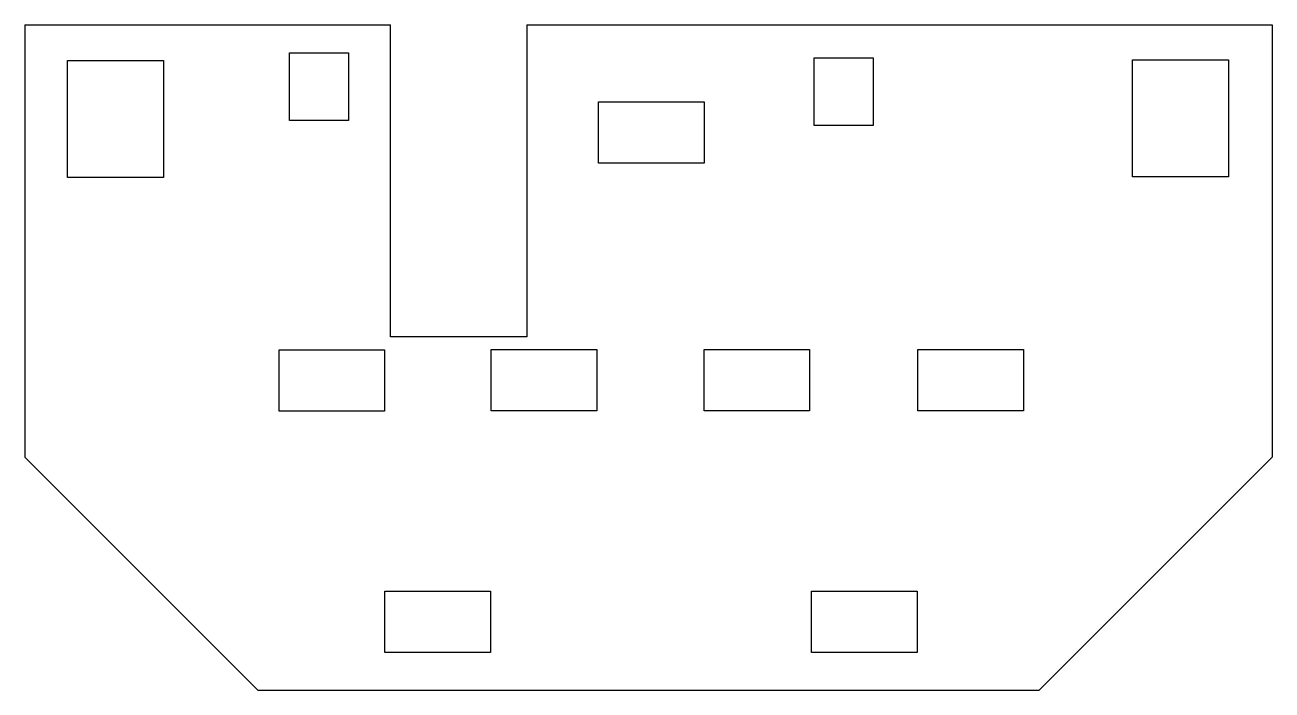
# Model space of a CAD drawing. Header units: inches. Extents: x 0 to 212, y 0 to 113.
import ezdxf

# ---------------------------------------------------------------- set-up
doc = ezdxf.new("R2010")
doc.units = ezdxf.units.IN
doc.header["$MEASUREMENT"] = 0

msp = doc.modelspace()

# ---------------------------------------------------------------- linework, layer by layer
for p, q in [((0, 113.03), (0, 39.57)), ((0, 113.03), (62.1, 113.03)), ((62.1, 60.01), (62.1, 113.03)), ((85.24, 113.03), (85.24, 60.01)), ((85.24, 113.03), (211.84, 113.03)), ((211.84, 113.03), (211.84, 39.57)), ((44.94, 108.31), (54.94, 108.31)), ((44.94, 96.81), (44.94, 108.31)), ((54.94, 108.31), (54.94, 96.81)), ((134.06, 107.42), (144.06, 107.42)), ((134.06, 95.92), (134.06, 107.42)), ((144.06, 107.42), (144.06, 95.92)), ((54.94, 96.81), (44.94, 96.81)), ((144.06, 95.92), (134.06, 95.92)), ((85.24, 60.01), (62.1, 60.01)), ((0, 39.57), (39.57, 0)), ((211.84, 39.57), (172.26, 0)), ((39.57, 0), (172.26, 0))]:
    msp.add_line(p, q)
for points in [[(7.24, 106.99), (23.54, 106.99), (23.54, 87.1), (7.24, 87.1)], [(188.11, 107.12), (204.41, 107.12), (204.41, 87.23), (188.11, 87.23)], [(97.42, 99.94), (115.37, 99.94), (115.37, 89.52), (97.42, 89.52)], [(43.16, 57.82), (61.1, 57.82), (61.1, 47.4), (43.16, 47.4)], [(79.19, 57.86), (97.13, 57.86), (97.13, 47.44), (79.19, 47.44)], [(115.35, 57.86), (133.29, 57.86), (133.29, 47.44), (115.35, 47.44)], [(151.65, 57.89), (169.59, 57.89), (169.59, 47.48), (151.65, 47.48)], [(61.14, 16.81), (79.08, 16.81), (79.08, 6.4), (61.14, 6.4)], [(133.6, 16.78), (151.54, 16.78), (151.54, 6.37), (133.6, 6.37)]]:
    msp.add_lwpolyline(points, close=True)

doc.saveas('drawing.dxf')
